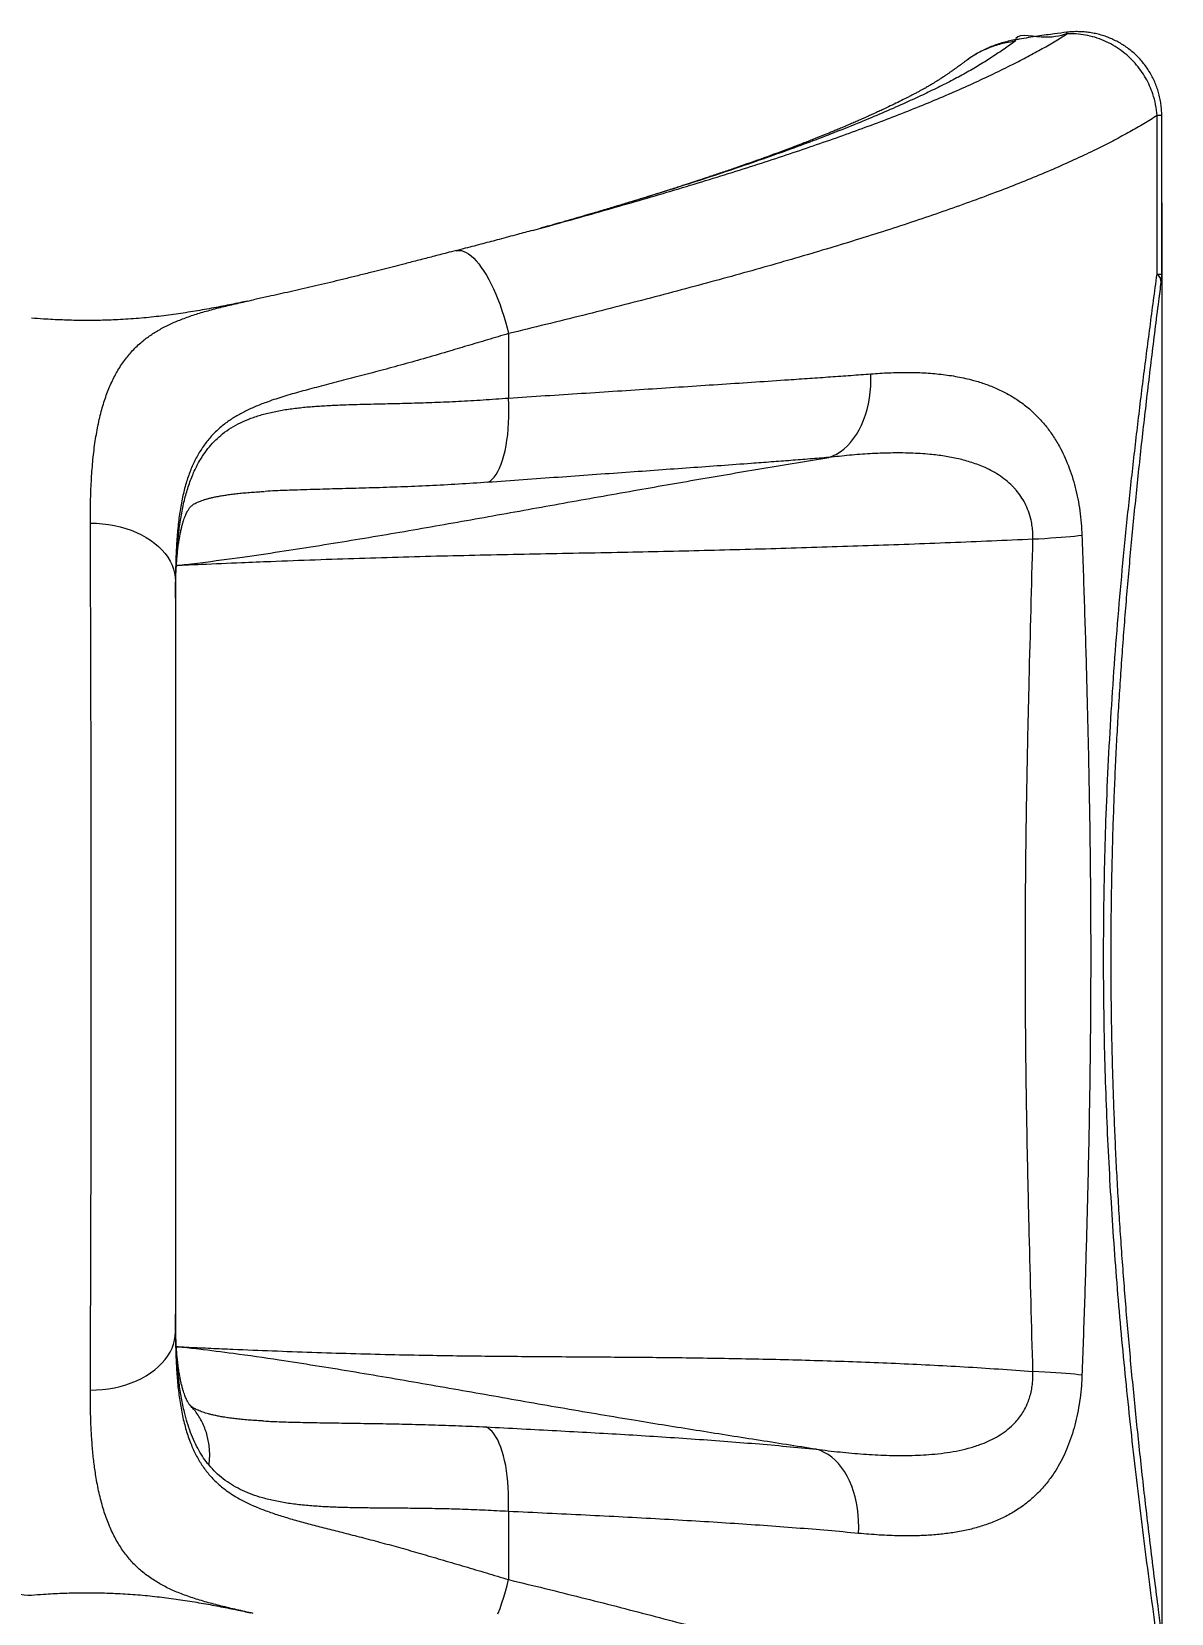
# Model space of a CAD drawing. Header units: millimetres. Extents: x -7735 to 7893, y -6545 to 6034.
# Drawn here: x 4969 to 5901, y -271 to 1022 of the extents above; entities that cross this region are included whole.
import ezdxf

# ---------------------------------------------------------------- set-up
doc = ezdxf.new("R2010")
doc.units = ezdxf.units.MM
for name, color, linetype in [('DIKOM_ОБЪЕКТ', 7, 'Continuous'), ('DIKOM_РАЗМЕР_ЗОНА', 7, 'Continuous'), ('DIKOM_РАЗМЕР_ОБЪЕКТА', 7, 'Continuous')]:
    doc.layers.add(name, color=color, linetype=linetype)
doc.styles.add('style1', font='arial.ttf', dxfattribs={"width": 0.8})
doc.dimstyles.new('1-50', dxfattribs={"dimtxt": 300, "dimasz": 200, "dimexe": 100, "dimexo": 0, "dimgap": 100, "dimtad": 1, "dimtxsty": 'style1', "dimcen": 200, "dimclrd": 7, "dimclre": 7, "dimclrt": 7, "dimadec": 1, "dimazin": 2, "dimtfac": 1, "dimtmove": 0, "dimatfit": 2, "dimfxl": 0, "dimlwd": 25, "dimlwe": 18, "dimarcsym": 0})

# ---------------------------------------------------------------- blocks, each defined once
blk = doc.blocks.new('*D0')
at = {"layer": 'Defpoints', "color": 0, "transparency": 16777216}
for p in [(5893.2, 882.1), (-4595.7, 266.1), (5893.2, -5840.2)]:
    blk.add_point(p, dxfattribs=at)
at = {"layer": 'DIKOM_РАЗМЕР_ОБЪЕКТА', "color": 7, "lineweight": 18, "transparency": 16777216}
for p, q in [((5893.2, 882.1), (5893.2, -5940.2)), ((-4595.7, 266.1), (-4595.7, -5940.2))]:
    blk.add_line(p, q, dxfattribs=at)
at = {"layer": 'DIKOM_РАЗМЕР_ОБЪЕКТА', "color": 7, "lineweight": 25, "transparency": 16777216}
blk.add_line((-4395.7, -5840.2), (5693.2, -5840.2), dxfattribs=at)
at = {"layer": 'DIKOM_РАЗМЕР_ОБЪЕКТА', "color": 7, "transparency": 16777216}
for points in [[(-4395.7, -5806.8), (-4395.7, -5873.5), (-4595.7, -5840.2)], [(5693.2, -5806.8), (5693.2, -5873.5), (5893.2, -5840.2)]]:
    blk.add_solid(points, dxfattribs=at)
at = {"layer": 'DIKOM_РАЗМЕР_ОБЪЕКТА', "color": 7, "transparency": 16777216, "insert": (648.7, -5587), "char_height": 300, "attachment_point": 5, "style": 'style1'}
blk.add_mtext('10450', dxfattribs=at)
blk = doc.blocks.new('*D3')
at = {"layer": 'Defpoints', "color": 0, "transparency": 16777216}
for p in [(-6112.6, 266.1), (7893.2, 266.1), (7893.2, -6445.1)]:
    blk.add_point(p, dxfattribs=at)
at = {"layer": 'DIKOM_РАЗМЕР_ЗОНА', "color": 7, "lineweight": 18, "transparency": 16777216}
for p, q in [((-6112.6, 266.1), (-6112.6, -6545.1)), ((7893.2, 266.1), (7893.2, -6545.1))]:
    blk.add_line(p, q, dxfattribs=at)
at = {"layer": 'DIKOM_РАЗМЕР_ЗОНА', "color": 7, "lineweight": 25, "transparency": 16777216}
blk.add_line((-5912.6, -6445.1), (7693.2, -6445.1), dxfattribs=at)
at = {"layer": 'DIKOM_РАЗМЕР_ЗОНА', "color": 7, "transparency": 16777216}
for points in [[(-5912.6, -6411.8), (-5912.6, -6478.4), (-6112.6, -6445.1)], [(7693.2, -6411.8), (7693.2, -6478.4), (7893.2, -6445.1)]]:
    blk.add_solid(points, dxfattribs=at)
at = {"layer": 'DIKOM_РАЗМЕР_ЗОНА', "color": 7, "transparency": 16777216, "insert": (890.3, -6191.8), "char_height": 300, "attachment_point": 5, "style": 'style1'}
blk.add_mtext('13950', dxfattribs=at)

msp = doc.modelspace()

# ---------------------------------------------------------------- linework, layer by layer
at = {"layer": 'DIKOM_ОБЪЕКТ', "color": 7, "linetype": 'Continuous', "lineweight": 15}
for p, q in [((5773.402, 1014.161), (5773.443, 1014.168)), ((5733.849, 998.589), (5733.468, 998.319)), ((5889.413, 823.773), (5889.413, 953.395)), ((5893.216, 953.395), (5889.413, 953.395)), ((5893.216, 823.773), (5893.216, 953.395)), ((5378.78, 859.6), (5394.742, 863.969)), ((5889.413, 823.773), (5893.216, 823.773)), ((5359.106, 775.231), (5359.106, 722.596)), ((5159.219, -113.376), (5160.685, -113.453)), ((5359.106, -187.327), (5359.106, -242.981))]:
    msp.add_line(p, q, dxfattribs=at)
at = {"layer": 'DIKOM_ОБЪЕКТ', "color": 7, "linetype": 'Continuous', "lineweight": 15, "flags": 128}
for points in [[(5316.386, 842.995), (5317.141, 843.153), (5318.898, 843.262), (5320.73, 843.03), (5322.628, 842.459), (5324.583, 841.55), (5326.586, 840.309), (5328.625, 838.741), (5330.69, 836.855), (5332.772, 834.66), (5334.86, 832.167), (5336.943, 829.389), (5339.011, 826.339), (5341.053, 823.033), (5343.06, 819.488), (5345.022, 815.72), (5346.928, 811.749), (5348.768, 807.596), (5350.534, 803.28), (5352.217, 798.823), (5353.809, 794.248), (5355.3, 789.578), (5356.685, 784.836), (5357.956, 780.046), (5359.106, 775.231)], [(5621.02, 674.028), (5624.247, 675.246), (5627.39, 676.807), (5630.435, 678.704), (5633.366, 680.928), (5636.167, 683.467), (5638.824, 686.308), (5641.324, 689.437), (5643.653, 692.837), (5645.801, 696.491), (5647.754, 700.38), (5649.505, 704.484), (5651.043, 708.783), (5652.361, 713.254), (5653.452, 717.875), (5654.311, 722.62), (5654.933, 727.467), (5655.315, 732.391), (5655.455, 737.366), (5655.352, 742.366)], [(5342.304, 653.725), (5344.06, 654.774), (5345.76, 656.193), (5347.396, 657.973), (5348.959, 660.106), (5350.44, 662.579), (5351.83, 665.379), (5353.124, 668.491), (5354.313, 671.897), (5355.391, 675.58), (5356.352, 679.519), (5357.191, 683.693), (5357.903, 688.079), (5358.484, 692.653), (5358.932, 697.39), (5359.244, 702.264), (5359.418, 707.25), (5359.453, 712.318), (5359.349, 717.443), (5359.106, 722.596)], [(5017.321, 620.412), (5022.294, 620.272), (5027.241, 619.89), (5032.135, 619.271), (5036.952, 618.415), (5041.668, 617.329), (5046.258, 616.017), (5050.7, 614.487), (5054.972, 612.745), (5059.05, 610.801), (5062.915, 608.664), (5066.548, 606.345), (5069.93, 603.857), (5073.043, 601.211), (5075.873, 598.421), (5078.404, 595.501), (5080.625, 592.465), (5082.523, 589.33), (5084.089, 586.111), (5085.316, 582.825), (5086.196, 579.487), (5086.726, 576.115), (5086.903, 572.726)], [(5827.969, 610.233), (5825.145, 609.893), (5822.005, 609.554), (5818.566, 609.22), (5814.848, 608.891), (5810.871, 608.57), (5806.656, 608.257), (5802.228, 607.956), (5797.61, 607.667), (5792.828, 607.392), (5787.908, 607.133)], [(5017.321, -88.162), (5022.294, -88.021), (5027.241, -87.64), (5032.135, -87.02), (5036.952, -86.165), (5041.668, -85.079), (5046.258, -83.767), (5050.7, -82.236), (5054.972, -80.494), (5059.05, -78.55), (5062.915, -76.413), (5066.548, -74.095), (5069.93, -71.606), (5073.043, -68.96), (5075.873, -66.17), (5078.404, -63.25), (5080.625, -60.215), (5082.523, -57.08), (5084.089, -53.861), (5085.316, -50.574), (5086.196, -47.236), (5086.726, -43.864), (5086.903, -40.475)], [(5828.014, -75.912), (5825.186, -75.572), (5822.041, -75.234), (5818.596, -74.899), (5814.871, -74.571), (5810.886, -74.249), (5806.663, -73.937), (5802.226, -73.636), (5797.598, -73.347), (5792.807, -73.073), (5787.877, -72.814)], [(5359.106, -187.327), (5359.262, -182.384), (5359.292, -177.465), (5359.195, -172.595), (5358.972, -167.8), (5358.623, -163.102), (5358.15, -158.525), (5357.556, -154.092), (5356.844, -149.826), (5356.018, -145.747), (5355.081, -141.877), (5354.038, -138.234), (5352.895, -134.837), (5351.657, -131.702), (5350.33, -128.846), (5348.921, -126.283), (5347.437, -124.025), (5345.885, -122.084), (5344.274, -120.469), (5342.611, -119.189), (5340.905, -118.251)], [(5645.314, -205.226), (5645.482, -200.1), (5645.399, -195.002), (5645.064, -189.959), (5644.479, -184.998), (5643.647, -180.147), (5642.574, -175.431), (5641.264, -170.876), (5639.725, -166.507), (5637.965, -162.347), (5635.993, -158.418), (5633.821, -154.742), (5631.46, -151.339), (5628.923, -148.227), (5626.223, -145.423), (5623.375, -142.941), (5620.394, -140.796), (5617.297, -139), (5614.1, -137.56), (5610.821, -136.487)], [(5350.534, -271.029), (5352.217, -266.573), (5353.809, -261.998), (5355.3, -257.328), (5356.685, -252.585), (5357.956, -247.795), (5359.106, -242.981)]]:
    msp.add_lwpolyline(points, dxfattribs=at)
at = {"layer": 'DIKOM_ОБЪЕКТ', "color": 7, "linetype": 'Continuous', "lineweight": 15}
for centre, radius, start, end in [((5333.771, 965.843), 485.022, 6.436225, 6.594093), ((5884.835, 817.254), 7.966, 0.630043, 54.917938), ((5843.215, 823.773), 50, 352.626237, 0), ((4966.903, -225.721), 30, 180.000955, 274.576055)]:
    msp.add_arc(centre, radius, start, end, dxfattribs=at)
for points, knots in [([(5815.59, 1021.481), (5812.257, 1021.081), (5804.322, 1020.129), (5791.386, 1018.23), (5780.596, 1016.534), (5774.401, 1015.456), (5773.212, 1015.249)], [0, 0, 0, 0, 0.23512927, 0.55965981, 0.91551569, 1, 1, 1, 1]), ([(5815.736, 1020.213), (5809.669, 1018.524), (5797.53, 1015.146), (5773.443, 1021.294), (5773.443, 1014.168), (5773.443, 1014.168)], [0, 0, 0, 0, 0.49974459, 0.99999721, 1, 1, 1, 1]), ([(5893.209, 953.39), (5893.211, 953.454), (5893.261, 955.086), (5893.073, 958.294), (5892.607, 962.996), (5891.783, 967.675), (5890.647, 972.281), (5889.207, 976.748), (5887.481, 981.069), (5885.47, 985.257), (5883.159, 989.33), (5880.578, 993.227), (5877.762, 996.895), (5874.735, 1000.333), (5871.482, 1003.564), (5867.984, 1006.6), (5864.271, 1009.404), (5860.406, 1011.928), (5856.412, 1014.169), (5852.291, 1016.139), (5848.006, 1017.851), (5843.572, 1019.291), (5839.051, 1020.433), (5834.482, 1021.269), (5829.882, 1021.804), (5825.223, 1022.052), (5820.514, 1021.964), (5817.286, 1021.781), (5815.649, 1021.543), (5815.58, 1021.534)], [0, 0, 0, 0, 0.00165347, 0.04194575, 0.08236627, 0.1230441, 0.16387399, 0.20414578, 0.24352982, 0.28330733, 0.32341254, 0.36374304, 0.40329783, 0.44210454, 0.48135152, 0.52099577, 0.56099368, 0.60078789, 0.6395049, 0.67856398, 0.71805248, 0.7579596, 0.79824328, 0.83774257, 0.87722186, 0.91713724, 0.95748439, 0.99823018, 1, 1, 1, 1]), ([(5394.742, 863.969), (5395.579, 864.198), (5405.38, 866.878), (5423.735, 872.029), (5449.987, 879.475), (5475.929, 886.994), (5501.583, 894.596), (5526.654, 902.214), (5551.102, 909.847), (5574.701, 917.439), (5597.445, 924.992), (5619.343, 932.505), (5640.556, 940.041), (5661.047, 947.596), (5680.991, 955.243), (5700.297, 962.982), (5718.919, 970.814), (5736.709, 978.672), (5753.68, 986.558), (5768.809, 993.966), (5782.285, 1000.89), (5794.161, 1007.316), (5805.417, 1013.757), (5812.296, 1018.061), (5815.736, 1020.213)], [0, 0, 0, 0, 0.004500943, 0.052689061, 0.100837692, 0.150384131, 0.199974411, 0.249578982, 0.299169968, 0.348717528, 0.397071, 0.445463868, 0.493870775, 0.542264606, 0.590619125, 0.6403457, 0.690111061, 0.73989687, 0.78967684, 0.839415923, 0.879494027, 0.919570565, 0.959785699, 1, 1, 1, 1]), ([(5773.368, 1014.115), (5770.355, 1011.993), (5764.332, 1007.752), (5754.887, 1001.405), (5744.925, 995.086), (5734.273, 988.804), (5722.711, 982.577), (5710.391, 976.397), (5697.613, 970.237), (5683.209, 963.578), (5667.047, 956.428), (5648.969, 948.801), (5630.179, 941.223), (5610.688, 933.698), (5589.75, 925.934), (5567.313, 917.931), (5543.327, 909.693), (5518.643, 901.513), (5493.31, 893.393), (5467.348, 885.334), (5441.729, 877.581), (5424.488, 872.516), (5416.324, 870.118)], [0, 0, 0, 0, 0.04236549, 0.08466453, 0.12687882, 0.16901724, 0.2111221, 0.25322421, 0.29529935, 0.33733435, 0.39010476, 0.4427787, 0.49533974, 0.54777855, 0.60011077, 0.65841656, 0.71661845, 0.77469858, 0.83263782, 0.8904281, 0.94811418, 1, 1, 1, 1]), ([(5772.989, 1015.291), (5772.956, 1015.285), (5771.146, 1014.974), (5767.61, 1014.179), (5762.454, 1012.821), (5757.469, 1011.202), (5752.671, 1009.36), (5747.907, 1007.22), (5743.257, 1004.799), (5738.683, 1002.033), (5735.435, 999.895), (5733.734, 998.573), (5733.445, 998.348)], [0, 0, 0, 0, 0.00231866, 0.12693082, 0.25027866, 0.37079519, 0.48900536, 0.60533991, 0.73157606, 0.85110356, 0.97474805, 1, 1, 1, 1]), ([(5773.368, 1014.115), (5773.368, 1014.115), (5773.368, 1014.115), (5766.746, 1013.193), (5762.206, 1012.052), (5756.3, 1010.342), (5750.436, 1008.126), (5744.238, 1005.234), (5738.533, 1002.02), (5735.216, 999.591), (5733.849, 998.589)], [0, 0, 0, 0, 0.00000034, 0.13392696, 0.26784716, 0.40422392, 0.54059077, 0.71066779, 0.88072988, 1, 1, 1, 1]), ([(5773.22, 1015.203), (5773.212, 1015.246), (5773.191, 1015.368), (5773.264, 1014.952), (5773.356, 1014.425), (5773.402, 1014.161)], [0, 0, 0, 0, 0.22033189, 0.61016599, 1, 1, 1, 1]), ([(5773.402, 1014.161), (5773.399, 1014.15), (5773.395, 1014.136), (5773.373, 1014.119), (5773.368, 1014.115)], [0, 0, 0, 0, 0.77860692, 1, 1, 1, 1]), ([(5889.413, 953.395), (5889.092, 956.401), (5888.45, 962.414), (5886.218, 970.587), (5883.382, 977.846), (5880.144, 984.198), (5876.203, 990.375), (5871.519, 996.261), (5866.119, 1001.755), (5860.057, 1006.752), (5853.35, 1011.115), (5846.08, 1014.753), (5838.583, 1017.501), (5830.971, 1019.307), (5823.349, 1020.306), (5818.271, 1020.244), (5815.736, 1020.213)], [0, 0, 0, 0, 0.0824749, 0.16494818, 0.22897852, 0.29317741, 0.35720779, 0.42641447, 0.49584202, 0.56505079, 0.63887935, 0.71296972, 0.78680033, 0.85778936, 0.92900546, 1, 1, 1, 1]), ([(5733.804, 998.653), (5733.415, 998.364), (5732.208, 997.467), (5730.301, 996.058), (5728.199, 994.517), (5726.48, 993.266), (5725.128, 992.29), (5724.047, 991.513), (5723.047, 990.799), (5721.969, 990.034), (5720.54, 989.027), (5718.79, 987.809), (5716.813, 986.454), (5714.928, 985.184), (5713.073, 983.955), (5711.074, 982.656), (5708.95, 981.306), (5706.894, 980.031), (5705.136, 978.965), (5703.618, 978.062), (5702.177, 977.219), (5700.703, 976.372), (5699.174, 975.509), (5697.487, 974.575), (5695.466, 973.476), (5693.003, 972.161), (5690.284, 970.736), (5687.501, 969.3), (5683.731, 967.378), (5678.914, 964.966), (5672.899, 962.027), (5667.477, 959.44), (5662.82, 957.26), (5658.991, 955.492), (5655.29, 953.806), (5651.98, 952.316), (5649.102, 951.033), (5646.352, 949.818), (5643.226, 948.45), (5639.593, 946.876), (5635.67, 945.197), (5631.714, 943.524), (5627.928, 941.941), (5623.415, 940.074), (5617.447, 937.638), (5609.613, 934.504), (5600.847, 931.073), (5591.99, 927.682), (5583.334, 924.433), (5574.978, 921.353), (5566.717, 918.357), (5558.378, 915.38), (5549.652, 912.314), (5540.401, 909.114), (5532.445, 906.407), (5526.15, 904.29), (5521.991, 902.901), (5518.467, 901.732), (5515.414, 900.724), (5512.478, 899.758), (5509.377, 898.743), (5505.99, 897.64), (5502.327, 896.452), (5498.28, 895.148), (5493.758, 893.699), (5488.436, 892.005), (5482.179, 890.03), (5474.916, 887.758), (5466.808, 885.247), (5457.833, 882.495), (5447.966, 879.501), (5437.172, 876.264), (5426.53, 873.101), (5419.419, 871.02), (5416.272, 870.099)], [0, 0, 0, 0, 0.00612637, 0.01904496, 0.03012045, 0.03935172, 0.04636654, 0.0517915, 0.05720302, 0.06335388, 0.07024621, 0.08185638, 0.09351825, 0.10428436, 0.11442619, 0.12591895, 0.13916522, 0.15095122, 0.16045869, 0.16829346, 0.17612612, 0.18397288, 0.19178535, 0.19957904, 0.20914129, 0.22030716, 0.23261787, 0.24420604, 0.25495243, 0.27775937, 0.3007071, 0.32346121, 0.3373989, 0.35110568, 0.36425744, 0.37621766, 0.38534827, 0.3937116, 0.40409602, 0.41670892, 0.42975442, 0.44252004, 0.45494801, 0.46589363, 0.48513989, 0.51050858, 0.53731039, 0.56320545, 0.58760456, 0.61112882, 0.63314651, 0.65558581, 0.67867167, 0.70265126, 0.72810955, 0.74024329, 0.7508751, 0.75974793, 0.76687994, 0.7738442, 0.7816584, 0.78980291, 0.79870231, 0.8083557, 0.81906649, 0.831277, 0.84668121, 0.86396266, 0.88312586, 0.90417637, 0.92712245, 0.95197484, 0.97874389, 1, 1, 1, 1]), ([(5889.413, 953.395), (5885.854, 951.174), (5878.735, 946.732), (5867.119, 940.074), (5854.821, 933.425), (5841.056, 926.418), (5825.712, 919.073), (5808.65, 911.393), (5790.663, 903.744), (5771.782, 896.124), (5751.838, 888.455), (5730.811, 880.737), (5708.694, 872.97), (5685.718, 865.228), (5661.924, 857.514), (5637.577, 849.901), (5612.72, 842.389), (5587.401, 834.973), (5561.411, 827.576), (5534.795, 820.199), (5507.32, 812.769), (5478.986, 805.271), (5449.804, 797.708), (5420.069, 790.169), (5389.874, 782.665), (5369.359, 777.708), (5359.106, 775.231)], [0, 0, 0, 0, 0.03600716, 0.07201413, 0.10813724, 0.14426057, 0.18642159, 0.22861755, 0.27082531, 0.31302144, 0.35518263, 0.39856781, 0.44199095, 0.48542692, 0.5288502, 0.57223543, 0.61437211, 0.65654438, 0.69872779, 0.74090001, 0.78303661, 0.82640354, 0.8698094, 0.91322771, 0.95663313, 1, 1, 1, 1]), ([(5416.306, 870.106), (5416.313, 870.109), (5416.328, 870.116), (5415.766, 869.953), (5414.254, 869.515), (5412.721, 869.073), (5411.157, 868.622), (5409.555, 868.163), (5407.741, 867.644), (5405.725, 867.07), (5403.596, 866.465), (5401.708, 865.932), (5400.116, 865.484), (5398.588, 865.054), (5396.8, 864.553), (5394.786, 863.991), (5392.78, 863.433), (5390.694, 862.855), (5388.279, 862.188), (5386.434, 861.681), (5385.4, 861.398), (5385.381, 861.392)], [0, 0, 0, 0, 0.02603106, 0.06275324, 0.11741796, 0.16901042, 0.21700736, 0.26908888, 0.32145586, 0.38761506, 0.4574874, 0.51876207, 0.56151842, 0.60305635, 0.65774938, 0.72374882, 0.78496656, 0.83790917, 0.90977035, 0.99835041, 1, 1, 1, 1]), ([(5378.918, 859.627), (5374.781, 858.502), (5365.73, 856.041), (5352.146, 852.395), (5337.937, 848.639), (5326.182, 845.566), (5318.852, 843.666), (5316.347, 843.017)], [0, 0, 0, 0, 0.20176698, 0.44149001, 0.65515882, 0.88212903, 1, 1, 1, 1]), ([(5316.353, 843.13), (5313.872, 842.487), (5307.489, 840.83), (5297.327, 838.208), (5285.864, 835.257), (5275.471, 832.588), (5266.016, 830.163), (5257.441, 827.966), (5248.218, 825.63), (5238.474, 823.191), (5228.33, 820.687), (5218.385, 818.267), (5208.641, 815.932), (5199.097, 813.683), (5189.755, 811.52), (5180.613, 809.442), (5171.664, 807.448), (5162.384, 805.424), (5155.332, 803.902), (5151.305, 803.025), (5150.584, 802.868)], [0, 0, 0, 0, 0.040322391, 0.10374105, 0.167163034, 0.230515714, 0.27819808, 0.327362415, 0.377743322, 0.438342299, 0.49864561, 0.5586874, 0.618498691, 0.678114778, 0.737565237, 0.796883504, 0.856101174, 0.915647944, 0.984915027, 1, 1, 1, 1]), ([(5889.413, -291.522), (5887.811, -279.709), (5884.606, -256.08), (5879.956, -220.343), (5875.46, -184.352), (5871.164, -148.093), (5867.098, -111.579), (5863.298, -74.823), (5859.798, -37.836), (5856.626, -0.63), (5853.811, 36.728), (5851.379, 74.22), (5849.356, 111.831), (5847.755, 149.541), (5846.587, 187.324), (5845.856, 225.639), (5845.596, 264.47), (5845.823, 303.794), (5846.537, 343.093), (5847.787, 384.19), (5849.657, 427.055), (5852.2, 471.645), (5855.295, 516.072), (5858.907, 560.288), (5863.022, 604.535), (5867.614, 648.786), (5872.624, 693.031), (5877.967, 736.965), (5883.568, 780.592), (5887.465, 809.382), (5889.413, 823.773)], [0, 0, 0, 0, 0.03297272, 0.06594858, 0.09892093, 0.13202003, 0.16512287, 0.19822156, 0.23144126, 0.26467001, 0.29789816, 0.33111704, 0.36434185, 0.39757676, 0.43081133, 0.46403571, 0.49854549, 0.53306692, 0.5675885, 0.60209842, 0.64150128, 0.68092749, 0.72036307, 0.75979226, 0.79919758, 0.83934341, 0.87950824, 0.9196817, 0.95985076, 1, 1, 1, 1]), ([(5892.793, -285.1), (5892.04, -279.261), (5890.253, -265.405), (5887.498, -243.492), (5884.529, -219.413), (5881.679, -195.596), (5878.949, -171.993), (5876.339, -148.61), (5873.831, -125.234), (5871.433, -101.889), (5869.151, -78.596), (5866.992, -55.378), (5864.963, -32.252), (5863.068, -9.24), (5861.314, 13.641), (5859.704, 36.376), (5858.242, 58.949), (5856.932, 81.345), (5855.776, 103.563), (5854.771, 125.719), (5853.906, 147.892), (5853.186, 170.131), (5852.612, 192.369), (5852.188, 214.584), (5851.913, 236.776), (5851.788, 258.951), (5851.814, 281.087), (5851.993, 303.202), (5852.32, 325.329), (5852.797, 347.512), (5853.42, 369.746), (5854.19, 391.998), (5855.105, 414.233), (5856.162, 436.419), (5857.362, 458.61), (5858.705, 480.849), (5860.192, 503.186), (5861.816, 525.6), (5863.575, 548.095), (5865.467, 570.674), (5867.488, 593.343), (5869.632, 616.105), (5871.9, 638.963), (5874.285, 661.921), (5876.783, 684.983), (5879.39, 708.152), (5882.103, 731.43), (5884.915, 754.826), (5887.823, 778.334), (5890.459, 799.201), (5892.14, 812.19), (5892.807, 817.341)], [0, 0, 0, 0, 0.01645319, 0.03904421, 0.06142764, 0.08372232, 0.1053208, 0.12685685, 0.14831303, 0.1696717, 0.19091651, 0.2120321, 0.23300426, 0.25382005, 0.27446765, 0.29493643, 0.31521697, 0.33530096, 0.35518117, 0.37487947, 0.39470975, 0.4145613, 0.43437183, 0.45414756, 0.4738948, 0.49361981, 0.51333127, 0.53297209, 0.55264882, 0.572411, 0.59223365, 0.61209147, 0.63195877, 0.65180215, 0.67160981, 0.69158199, 0.71165716, 0.73184334, 0.75214825, 0.77257967, 0.79314521, 0.81385234, 0.83470864, 0.8557213, 0.87689743, 0.89824403, 0.9197678, 0.94147512, 0.96338274, 0.98547786, 1, 1, 1, 1]), ([(5146.032, 801.851), (5141.623, 800.921), (5132.413, 798.978), (5118.098, 796.201), (5102.966, 793.518), (5087.301, 791.088), (5071.174, 789.037), (5054.616, 787.444), (5038.754, 786.447), (5023.608, 785.974), (5009.16, 785.929), (4994.194, 786.322), (4980.833, 786.984), (4972.484, 787.663), (4969.291, 787.923)], [0, 0, 0, 0, 0.078473285, 0.163924617, 0.252344962, 0.342828071, 0.434533565, 0.527439867, 0.622006112, 0.699359379, 0.778804889, 0.861032281, 0.946869805, 1, 1, 1, 1]), ([(5017.321, 620.412), (5017.341, 626.305), (5017.382, 638.093), (5018.029, 654.733), (5019.183, 670.695), (5020.954, 685.827), (5023.388, 700.094), (5026.474, 713.151), (5030.221, 725.008), (5034.616, 735.723), (5039.783, 745.545), (5045.773, 754.445), (5052.629, 762.442), (5059.906, 769.126), (5067.463, 774.699), (5075.168, 779.376), (5083.521, 783.566), (5092.624, 787.362), (5102.553, 790.818), (5113.357, 794.024), (5124.97, 797.042), (5137.278, 799.943), (5146.165, 801.892), (5150.586, 802.861)], [0, 0, 0, 0, 0.05069828, 0.10142893, 0.15212481, 0.20411238, 0.25613809, 0.30812437, 0.35796246, 0.40783555, 0.45767482, 0.50875686, 0.5598745, 0.61095968, 0.65356904, 0.69621373, 0.73885885, 0.78146884, 0.82525174, 0.86907859, 0.91290025, 0.95667668, 1, 1, 1, 1]), ([(5359.106, 775.231), (5353.418, 773.525), (5342.039, 770.112), (5325.316, 765.198), (5307.779, 759.977), (5289.536, 754.628), (5270.693, 749.367), (5252.434, 744.424), (5234.847, 739.788), (5218.024, 735.416), (5202.202, 731.345), (5187.414, 727.44), (5173.665, 723.43), (5161.826, 719.461), (5151.715, 715.465), (5143.119, 711.469), (5135.14, 707.035), (5127.55, 701.931), (5120.462, 695.965), (5113.946, 689.012), (5108.197, 681.256), (5103.207, 672.693), (5098.964, 663.323), (5095.417, 652.99), (5092.56, 641.641), (5090.332, 629.308), (5088.706, 616.191), (5087.629, 602.352), (5087.008, 587.915), (5086.938, 577.783), (5086.903, 572.726)], [0, 0, 0, 0, 0.03386627, 0.06774853, 0.10161546, 0.14251499, 0.18353161, 0.22460907, 0.26568721, 0.3067062, 0.34760753, 0.38720987, 0.42683717, 0.46643602, 0.49693018, 0.52745591, 0.55797614, 0.58846201, 0.62201743, 0.65569501, 0.68943086, 0.72316124, 0.75682612, 0.79037282, 0.82520594, 0.8601399, 0.89514178, 0.93016203, 0.96513868, 1, 1, 1, 1]), ([(5359.106, 722.596), (5369.184, 723.244), (5389.347, 724.542), (5419.046, 726.47), (5448.298, 728.375), (5477.217, 730.262), (5505.768, 732.121), (5533.908, 733.96), (5561.412, 735.774), (5585.184, 737.367), (5605.446, 738.753), (5622.413, 739.942), (5639.091, 741.142), (5649.931, 741.958), (5655.352, 742.366)], [0, 0, 0, 0, 0.09283941, 0.18573536, 0.27863024, 0.37147013, 0.46614814, 0.56088463, 0.6556219, 0.75029987, 0.81265686, 0.87501392, 0.93750736, 1, 1, 1, 1]), ([(5655.352, 742.366), (5660.298, 742.698), (5670.202, 743.364), (5684.7, 743.657), (5698.922, 743.311), (5712.801, 742.184), (5726.301, 740.189), (5738.396, 737.449), (5749.156, 734.117), (5758.671, 730.343), (5767.865, 725.754), (5776.68, 720.275), (5784.662, 714.142), (5791.832, 707.428), (5798.231, 700.24), (5804.189, 692.191), (5809.239, 683.909), (5813.444, 675.579), (5816.913, 667.414), (5819.975, 658.739), (5822.575, 649.65), (5824.679, 640.18), (5826.288, 630.416), (5827.447, 620.409), (5827.795, 613.62), (5827.969, 610.233)], [0, 0, 0, 0, 0.06029637, 0.12073093, 0.18119604, 0.24161129, 0.30193145, 0.36215241, 0.40869274, 0.45536637, 0.50203994, 0.54862588, 0.59509195, 0.63483281, 0.67469499, 0.71451374, 0.75419402, 0.78515056, 0.81621519, 0.84725757, 0.87818411, 0.90857212, 0.93909813, 0.96961878, 1, 1, 1, 1]), ([(5086.903, 558.924), (5086.931, 563.839), (5086.987, 573.672), (5087.489, 587.778), (5088.37, 601.471), (5089.726, 614.638), (5091.617, 627.231), (5094.1, 639.13), (5097.242, 650.266), (5101.098, 660.593), (5105.363, 669.348), (5109.896, 676.696), (5114.534, 682.838), (5119.673, 688.401), (5125.576, 693.601), (5132.34, 698.339), (5140.037, 702.564), (5148.447, 706.149), (5157.582, 709.114), (5167.433, 711.511), (5177.82, 713.371), (5188.715, 714.776), (5200.074, 715.812), (5211.946, 716.561), (5225.837, 717.16), (5241.961, 717.618), (5260.508, 718.015), (5279.462, 718.448), (5298.714, 719.049), (5318.25, 719.886), (5338.355, 721.017), (5352.189, 722.07), (5359.106, 722.596)], [0, 0, 0, 0, 0.03306586, 0.06614935, 0.09921177, 0.13306069, 0.16693365, 0.20077785, 0.2349313, 0.2691159, 0.30326507, 0.32987739, 0.35652515, 0.383172, 0.40978326, 0.44003607, 0.47031496, 0.50057125, 0.53165789, 0.56276803, 0.59385907, 0.62431625, 0.65480259, 0.68529357, 0.71575551, 0.75755191, 0.79938092, 0.84117719, 0.88065254, 0.92012715, 0.96006354, 1, 1, 1, 1]), ([(5087.667, 585.722), (5088.592, 585.827), (5091.931, 586.208), (5098.445, 586.973), (5115.576, 589.064), (5140.425, 592.381), (5181.535, 598.426), (5230.485, 606.229), (5288.538, 616.104), (5346.392, 626.353), (5404.079, 636.738), (5460.216, 646.759), (5514.841, 656.262), (5567.966, 665.323), (5603.335, 671.127), (5621.02, 674.028)], [0, 0, 0, 0, 0.0051101, 0.01846732, 0.0360363, 0.09996074, 0.1563249, 0.26478897, 0.37327334, 0.48177732, 0.59028388, 0.69876632, 0.7991764, 0.89958945, 1, 1, 1, 1]), ([(5621.02, 674.028), (5615.921, 673.613), (5605.722, 672.782), (5590.004, 671.557), (5573.983, 670.339), (5555.037, 668.931), (5532.995, 667.321), (5507.665, 665.495), (5481.75, 663.642), (5455.112, 661.74), (5427.768, 659.784), (5399.735, 657.783), (5371.276, 655.76), (5351.959, 654.403), (5342.304, 653.725)], [0, 0, 0, 0, 0.062597255, 0.125195395, 0.187934435, 0.25067328, 0.343369094, 0.436122171, 0.528876641, 0.621573645, 0.716149286, 0.810783989, 0.905419848, 1, 1, 1, 1]), ([(5787.908, 607.133), (5787.907, 608.916), (5787.906, 612.488), (5787.37, 617.766), (5786.29, 623.755), (5784.398, 630.108), (5781.544, 636.551), (5778.149, 642.266), (5775.022, 646.387), (5771.377, 650.49), (5767.155, 654.507), (5761.341, 658.906), (5755.21, 662.645), (5747.511, 666.464), (5738.122, 670.052), (5726.965, 673.09), (5715.516, 675.221), (5702.472, 676.788), (5687.787, 677.701), (5671.421, 677.803), (5654.813, 677.138), (5638.023, 675.876), (5626.685, 674.644), (5621.02, 674.028)], [0, 0, 0, 0, 0.02155487, 0.0431778, 0.06473039, 0.09702389, 0.12743646, 0.15800303, 0.18848493, 0.20115625, 0.23809956, 0.2751874, 0.31235031, 0.3493976, 0.40964067, 0.47003207, 0.53051227, 0.59087664, 0.67259043, 0.75439657, 0.83628894, 0.91819863, 1, 1, 1, 1]), ([(5342.304, 653.725), (5334.235, 653.188), (5318.096, 652.115), (5294.338, 650.882), (5270.952, 649.901), (5248.163, 649.143), (5226.056, 648.541), (5204.676, 647.994), (5185.615, 647.416), (5170.787, 646.876), (5162.995, 646.447), (5160.132, 646.289)], [0, 0, 0, 0, 0.12227277, 0.24454755, 0.36772256, 0.49089683, 0.61183278, 0.73282055, 0.8537434, 0.94625961, 1, 1, 1, 1]), ([(5086.906, 559.3), (5086.905, 559.514), (5086.893, 562.045), (5086.947, 566.656), (5087.074, 573.069), (5087.292, 579.117), (5087.588, 584.82), (5087.961, 590.175), (5088.41, 595.189), (5088.925, 599.866), (5089.506, 604.212), (5090.145, 608.235), (5090.833, 611.939), (5091.536, 615.193), (5092.233, 618.031), (5092.948, 620.609), (5093.709, 623.031), (5094.496, 625.238), (5095.272, 627.165), (5096.027, 628.825), (5096.749, 630.235), (5097.431, 631.412), (5098.068, 632.381), (5098.658, 633.169), (5099.243, 633.842), (5099.72, 634.314), (5100.351, 634.845), (5101.186, 635.45), (5102.277, 636.13), (5103.484, 636.782), (5104.886, 637.442), (5106.44, 638.1), (5108.328, 638.81), (5110.581, 639.558), (5113.113, 640.299), (5115.938, 641.027), (5119.072, 641.737), (5122.488, 642.414), (5126.222, 643.059), (5130.263, 643.666), (5134.667, 644.238), (5139.44, 644.769), (5144.583, 645.256), (5150.108, 645.695), (5155.184, 646.041), (5158.51, 646.22), (5159.784, 646.289)], [0, 0, 0, 0, 0.002324122, 0.02749688, 0.052288296, 0.076598665, 0.100451363, 0.123874139, 0.146899813, 0.169566088, 0.191917349, 0.214003725, 0.235884036, 0.257627116, 0.276334133, 0.295814306, 0.317224722, 0.338685802, 0.36031512, 0.382259433, 0.404713879, 0.427948225, 0.452358734, 0.478580102, 0.507769275, 0.542560335, 0.572436066, 0.600734842, 0.627657126, 0.656057774, 0.675083614, 0.694885528, 0.716944775, 0.738505777, 0.759809576, 0.781055028, 0.802351647, 0.824011554, 0.845297128, 0.867102551, 0.889452056, 0.912371155, 0.935876369, 0.959975026, 0.98466491, 1, 1, 1, 1]), ([(5017.321, -88.162), (5017.339, -82.831), (5017.376, -72.163), (5017.435, -55.412), (5017.494, -38.15), (5017.555, -20.185), (5017.616, -1.536), (5017.677, 17.787), (5017.737, 37.562), (5017.794, 57.557), (5017.847, 77.732), (5017.896, 98.042), (5017.941, 118.642), (5017.981, 139.69), (5018.016, 161.169), (5018.046, 183.048), (5018.068, 205.079), (5018.085, 227.014), (5018.093, 248.817), (5018.095, 270.453), (5018.09, 292.083), (5018.079, 313.87), (5018.061, 335.782), (5018.035, 357.781), (5018.004, 379.613), (5017.966, 401.02), (5017.924, 421.976), (5017.877, 442.459), (5017.826, 462.64), (5017.772, 482.669), (5017.714, 502.501), (5017.654, 522.095), (5017.592, 541.223), (5017.526, 560.875), (5017.458, 580.89), (5017.388, 601.185), (5017.343, 614.005), (5017.321, 620.412)], [0, 0, 0, 0, 0.02771579, 0.05545559, 0.08319533, 0.11091112, 0.13943212, 0.1679792, 0.19652634, 0.22504739, 0.25275914, 0.28049484, 0.30823057, 0.33594235, 0.36445717, 0.39299807, 0.42153893, 0.45005371, 0.47779097, 0.50555229, 0.53331365, 0.56105092, 0.5895955, 0.6181662, 0.64673693, 0.67528161, 0.70299004, 0.73072241, 0.75845486, 0.78616326, 0.81467516, 0.84321317, 0.87175117, 0.90026311, 0.93350189, 0.96676131, 1, 1, 1, 1]), ([(5827.969, 610.233), (5828.65, 590.933), (5830.013, 552.334), (5831.752, 494.391), (5833.204, 436.412), (5834.291, 378.836), (5834.973, 321.679), (5835.207, 264.931), (5834.947, 208.164), (5834.244, 151.355), (5833.155, 94.533), (5831.723, 37.695), (5830.016, -19.122), (5828.682, -56.982), (5828.014, -75.912)], [0, 0, 0, 0, 0.08449468, 0.16898889, 0.25351408, 0.3380386, 0.42063004, 0.5032206, 0.5858943, 0.66856886, 0.75140889, 0.8342495, 0.91712458, 1, 1, 1, 1]), ([(5787.908, 607.133), (5765.395, 606.171), (5720.368, 604.246), (5653.098, 601.791), (5586.014, 599.647), (5519.13, 597.831), (5450.722, 596.318), (5380.813, 595.026), (5321.156, 593.789), (5273.331, 592.545), (5237.343, 591.462), (5201.182, 590.236), (5169.052, 589.025), (5138.037, 587.771), (5115.608, 586.836), (5098.737, 586.129), (5092.061, 585.85), (5088.758, 585.712), (5087.804, 585.673), (5087.664, 585.667)], [0, 0, 0, 0, 0.09584032, 0.19168876, 0.28754249, 0.38339482, 0.47923908, 0.58241286, 0.68558652, 0.73719805, 0.78881432, 0.84042319, 0.89202373, 0.92551965, 0.9715758, 0.98624162, 0.99602907, 0.9994143, 1, 1, 1, 1]), ([(5787.877, -72.814), (5786.848, -35.188), (5785.305, 21.253), (5783.56, 96.533), (5782.531, 152.822), (5781.863, 208.937), (5781.612, 264.886), (5781.835, 320.849), (5782.484, 377.363), (5783.512, 434.411), (5785.283, 511.189), (5786.858, 568.754), (5787.908, 607.133)], [0, 0, 0, 0, 0.166095132, 0.249149281, 0.332202796, 0.414420891, 0.496638156, 0.578913234, 0.66118911, 0.745885522, 0.830582566, 1, 1, 1, 1]), ([(5086.903, 572.726), (5086.903, 567.181), (5086.903, 556.088), (5086.903, 538.526), (5086.903, 519.667), (5086.903, 499.393), (5086.903, 477.708), (5086.903, 457.073), (5086.903, 437.702), (5086.903, 419.75), (5086.903, 401.518), (5086.903, 381.217), (5086.903, 358.788), (5086.903, 334.222), (5086.903, 311.331), (5086.903, 290.226), (5086.903, 270.965), (5086.903, 251.695), (5086.903, 230.568), (5086.903, 207.634), (5086.903, 182.998), (5086.903, 160.471), (5086.903, 140.05), (5086.903, 121.687), (5086.903, 103.586), (5086.903, 84.033), (5086.903, 63.177), (5086.903, 41.226), (5086.903, 21.581), (5086.903, 4.124), (5086.903, -11.283), (5086.903, -26.224), (5086.903, -35.726), (5086.903, -40.475)], [0, 0, 0, 0, 0.03323753, 0.06649574, 0.09973328, 0.13668417, 0.17366344, 0.21061426, 0.239128, 0.26766777, 0.29620757, 0.32472133, 0.36170873, 0.39872452, 0.43571183, 0.46425584, 0.49282609, 0.52139635, 0.54994037, 0.58689756, 0.62388319, 0.6608405, 0.68935854, 0.71790269, 0.74644682, 0.77496486, 0.81192281, 0.84890927, 0.88586722, 0.91438735, 0.94293362, 0.97147985, 1, 1, 1, 1]), ([(5114.33, -149.502), (5112.83, -147.581), (5109.827, -143.738), (5105.895, -137.315), (5102.343, -130.371), (5099.211, -122.853), (5096.476, -114.784), (5093.928, -105.455), (5091.676, -94.722), (5089.809, -82.462), (5088.434, -69.444), (5087.52, -55.677), (5086.991, -41.246), (5086.932, -31.174), (5086.903, -26.139)], [0, 0, 0, 0, 0.07159725, 0.14323867, 0.21483805, 0.28794771, 0.36110015, 0.43421452, 0.52729803, 0.62045692, 0.71355298, 0.80901013, 0.90453172, 1, 1, 1, 1]), ([(5099.74, -101.479), (5099.501, -101.221), (5099.125, -100.813), (5098.689, -100.3), (5098.497, -100.062), (5098.117, -99.567), (5097.635, -98.871), (5096.985, -97.808), (5096.279, -96.5), (5095.587, -95.052), (5094.873, -93.362), (5094.149, -91.447), (5093.39, -89.185), (5092.623, -86.601), (5091.862, -83.691), (5091.123, -80.455), (5090.416, -76.893), (5089.756, -73.008), (5089.176, -68.974), (5088.67, -64.789), (5088.222, -60.342), (5087.825, -55.452), (5087.487, -50.13), (5087.222, -44.449), (5087.035, -38.403), (5086.927, -32.562), (5086.918, -28.644), (5086.914, -26.939)], [0, 0, 0, 0, 0.03182278, 0.05030464, 0.07476758, 0.09856139, 0.14911796, 0.1951183, 0.23835068, 0.28420132, 0.32184817, 0.36172842, 0.40196277, 0.44266759, 0.48391576, 0.52574827, 0.56817793, 0.61119336, 0.65476036, 0.6935797, 0.73432699, 0.77793236, 0.82262059, 0.86840185, 0.91525003, 0.963125, 1, 1, 1, 1]), ([(5086.903, -40.475), (5086.917, -43.688), (5086.944, -50.117), (5087.224, -61.225), (5087.84, -73.676), (5089.032, -87.157), (5090.787, -100.058), (5093.198, -112.285), (5096.344, -123.77), (5100.168, -134.113), (5104.671, -143.333), (5109.806, -151.518), (5115.763, -158.976), (5122.598, -165.685), (5130.325, -171.693), (5138.683, -176.893), (5147.613, -181.41), (5157.03, -185.391), (5167.098, -189.024), (5177.9, -192.438), (5189.442, -195.725), (5201.708, -198.977), (5214.547, -202.244), (5228.139, -205.664), (5242.483, -209.352), (5257.563, -213.356), (5273.11, -217.621), (5289.254, -222.245), (5305.996, -227.16), (5323.342, -232.274), (5341.027, -237.536), (5353.082, -241.167), (5359.106, -242.981)], [0, 0, 0, 0, 0.0220505, 0.04412329, 0.07864189, 0.11318399, 0.1476977, 0.18327185, 0.21887895, 0.25444879, 0.28760929, 0.32080032, 0.35396205, 0.38819658, 0.4224629, 0.45670332, 0.48880668, 0.52094452, 0.55308798, 0.58519845, 0.61827629, 0.65138395, 0.68449141, 0.71756913, 0.75225558, 0.78697932, 0.82170305, 0.8563897, 0.89227333, 0.92819417, 0.96411488, 1, 1, 1, 1]), ([(5087.663, -52.652), (5088.018, -52.668), (5091.445, -52.823), (5100.881, -53.247), (5115.927, -53.917), (5138.728, -54.911), (5166.261, -56.035), (5198.429, -57.204), (5230.396, -58.21), (5262.199, -59.04), (5300.981, -59.821), (5346.752, -60.39), (5399.565, -60.784), (5453.27, -61.106), (5507.981, -61.638), (5563.685, -62.579), (5619.551, -64.02), (5675.554, -66.114), (5731.663, -68.891), (5769.14, -71.507), (5787.877, -72.814)], [0, 0, 0, 0, 0.00147648, 0.01424097, 0.03927461, 0.06430894, 0.10990797, 0.15551981, 0.20114855, 0.24678332, 0.29240226, 0.36866598, 0.44493095, 0.52119556, 0.60098836, 0.68079952, 0.76061482, 0.84042323, 0.92021858, 1, 1, 1, 1]), ([(5610.821, -136.487), (5594.48, -133.939), (5561.797, -128.843), (5512.606, -121.08), (5460.413, -112.703), (5405.233, -103.37), (5347.067, -93.128), (5288.777, -82.85), (5230.339, -72.867), (5178.868, -64.612), (5137.367, -58.611), (5112.78, -55.507), (5098.169, -53.832), (5092.094, -53.165), (5088.64, -52.801), (5087.666, -52.698)], [0, 0, 0, 0, 0.09470809, 0.18942061, 0.28412782, 0.39552127, 0.50693309, 0.61835571, 0.7297729, 0.84117022, 0.91185232, 0.96565877, 0.98048307, 0.9944971, 1, 1, 1, 1]), ([(5610.821, -136.487), (5617.288, -137.26), (5630.232, -138.807), (5649.385, -140.519), (5668.319, -141.557), (5686.959, -141.708), (5702.589, -140.931), (5715.317, -139.589), (5725.267, -138.004), (5735.018, -135.79), (5743.717, -133.082), (5751.387, -130), (5758.057, -126.642), (5764.424, -122.591), (5769.686, -118.319), (5773.91, -114.054), (5777.217, -110.035), (5780.441, -105.223), (5783.076, -100.1), (5785.09, -94.763), (5786.456, -89.843), (5787.337, -85.093), (5787.803, -80.62), (5787.981, -76.647), (5787.91, -74.038), (5787.877, -72.814)], [0, 0, 0, 0, 0.08850961, 0.17714511, 0.26575626, 0.35425723, 0.44265249, 0.49236998, 0.54214758, 0.59188337, 0.64154061, 0.67868574, 0.71594121, 0.7531183, 0.79015521, 0.81411759, 0.83811444, 0.86204941, 0.89185143, 0.91251773, 0.93324382, 0.95389933, 0.96988612, 0.98587371, 1, 1, 1, 1]), ([(5828.014, -75.912), (5827.922, -77.971), (5827.674, -83.472), (5826.832, -92.332), (5825.372, -102.347), (5823.412, -112.05), (5820.956, -121.393), (5817.998, -130.288), (5814.577, -138.711), (5810.752, -146.575), (5806.136, -154.587), (5800.61, -162.513), (5794.111, -170.155), (5787.175, -176.886), (5779.353, -183.16), (5770.588, -188.841), (5760.853, -193.828), (5750.74, -197.871), (5740.255, -201.085), (5729.423, -203.561), (5718.266, -205.361), (5706.848, -206.545), (5693.787, -207.263), (5678.98, -207.344), (5662.374, -206.694), (5651, -205.716), (5645.314, -205.226)], [0, 0, 0, 0, 0.01778126, 0.04749609, 0.07735126, 0.10721298, 0.13693707, 0.16718871, 0.19755338, 0.227942, 0.25822592, 0.29774403, 0.33739704, 0.37709596, 0.41667756, 0.46450283, 0.51242742, 0.56038906, 0.60826609, 0.65668236, 0.70514147, 0.75361496, 0.80204939, 0.86801807, 0.93401946, 1, 1, 1, 1]), ([(5150.448, -270.581), (5145.948, -269.593), (5136.844, -267.595), (5124.228, -264.612), (5112.167, -261.456), (5100.878, -258.034), (5090.336, -254.226), (5080.637, -249.979), (5071.548, -245.088), (5063.086, -239.403), (5055.285, -232.81), (5048.242, -225.301), (5041.958, -216.781), (5036.426, -207.206), (5031.656, -196.6), (5027.634, -184.932), (5024.324, -172.222), (5021.901, -159.555), (5020.169, -147.197), (5018.96, -135.387), (5018.091, -123.033), (5017.582, -110.967), (5017.33, -99.344), (5017.324, -91.89), (5017.321, -88.162)], [0, 0, 0, 0, 0.04421608, 0.08943513, 0.13459841, 0.18141462, 0.22827989, 0.27514947, 0.32197145, 0.37180715, 0.42167081, 0.47150306, 0.5224848, 0.57350072, 0.62447998, 0.67571477, 0.72698757, 0.77822275, 0.81768666, 0.85718355, 0.89668158, 0.93614719, 0.96805727, 1, 1, 1, 1]), ([(5159.216, -113.416), (5158.796, -113.396), (5156.274, -113.279), (5151.928, -113.007), (5146.24, -112.594), (5140.946, -112.118), (5136.013, -111.589), (5131.436, -111.006), (5127.205, -110.374), (5123.31, -109.698), (5119.736, -108.981), (5116.603, -108.26), (5113.861, -107.546), (5111.488, -106.853), (5109.267, -106.128), (5107.228, -105.378), (5105.408, -104.624), (5103.843, -103.893), (5102.505, -103.187), (5101.559, -102.624), (5100.789, -102.117), (5100.352, -101.803), (5099.822, -101.395), (5099.308, -100.942), (5099.034, -100.701)], [0, 0, 0, 0, 0.01093058, 0.06565836, 0.11917021, 0.17154631, 0.22287958, 0.27328025, 0.32287243, 0.37180077, 0.42023027, 0.46835115, 0.51087623, 0.55266634, 0.59605065, 0.64334939, 0.69110219, 0.73979882, 0.79007317, 0.84284532, 0.87533264, 0.91503717, 0.9548315, 1, 1, 1, 1]), ([(5114.33, -149.502), (5114.355, -149.308), (5114.601, -147.357), (5114.891, -143.646), (5114.89, -138.363), (5114.446, -133.106), (5113.554, -127.898), (5112.213, -122.821), (5110.415, -117.865), (5108.159, -113.086), (5105.466, -108.58), (5102.665, -104.685), (5100.618, -102.46), (5099.727, -101.491)], [0, 0, 0, 0, 0.01079759, 0.10876084, 0.20672464, 0.30732736, 0.40792993, 0.50948135, 0.61103186, 0.7155354, 0.82003517, 0.92158748, 1, 1, 1, 1]), ([(5160.685, -113.453), (5162.426, -113.547), (5169.065, -113.908), (5181.115, -114.277), (5196.78, -114.647), (5214.073, -114.912), (5233.026, -115.174), (5253.724, -115.495), (5274.907, -115.905), (5296.528, -116.462), (5318.504, -117.193), (5333.441, -117.898), (5340.905, -118.251)], [0, 0, 0, 0, 0.03327306, 0.12685077, 0.22044094, 0.31397018, 0.42815863, 0.54252372, 0.65698221, 0.77144099, 0.88580858, 1, 1, 1, 1]), ([(5340.905, -118.251), (5350.591, -118.746), (5369.973, -119.738), (5398.516, -121.248), (5426.626, -122.795), (5454.213, -124.395), (5481.544, -126.08), (5508.564, -127.875), (5535.235, -129.806), (5561.208, -131.872), (5586.506, -134.073), (5602.719, -135.682), (5610.821, -136.487)], [0, 0, 0, 0, 0.09830222, 0.19669807, 0.29512226, 0.39351339, 0.49181388, 0.59338211, 0.69505346, 0.79675853, 0.89843139, 1, 1, 1, 1]), ([(5359.106, -187.327), (5352.775, -186.978), (5340.111, -186.28), (5321.594, -185.581), (5303.352, -185.094), (5285.476, -184.822), (5268.015, -184.669), (5252.078, -184.556), (5237.594, -184.4), (5224.471, -184.134), (5211.836, -183.679), (5199.582, -182.953), (5187.756, -181.864), (5176.4, -180.319), (5165.672, -178.259), (5156.037, -175.725), (5147.43, -172.735), (5139.76, -169.356), (5132.575, -165.391), (5125.919, -160.776), (5119.754, -155.543), (5116.138, -151.515), (5114.33, -149.502)], [0, 0, 0, 0, 0.05658584, 0.11320565, 0.16979306, 0.2276543, 0.28555144, 0.34341327, 0.39167437, 0.43997745, 0.48827727, 0.53653184, 0.58639835, 0.63632868, 0.68624818, 0.7361011, 0.77954878, 0.82302212, 0.86646706, 0.91096791, 0.95550012, 1, 1, 1, 1]), ([(5645.314, -205.226), (5636.992, -204.459), (5620.342, -202.925), (5594.397, -200.822), (5567.782, -198.845), (5540.478, -196.997), (5512.231, -195.24), (5483.031, -193.559), (5452.889, -191.934), (5422.154, -190.365), (5390.93, -188.835), (5369.71, -187.83), (5359.106, -187.327)], [0, 0, 0, 0, 0.09831183, 0.19671665, 0.29515282, 0.3935577, 0.49187124, 0.59342893, 0.69508875, 0.79678161, 0.89844176, 1, 1, 1, 1]), ([(5359.106, -242.981), (5369.069, -245.387), (5389.004, -250.202), (5418.361, -257.492), (5447.285, -264.815), (5475.691, -272.161), (5503.826, -279.586), (5531.645, -287.087), (5559.105, -294.678), (5585.905, -302.29), (5611.997, -309.921), (5637.106, -317.506), (5661.233, -325.046), (5684.387, -332.541), (5706.772, -340.062), (5728.346, -347.607), (5749.284, -355.248), (5769.536, -362.987), (5789.059, -370.826), (5807.638, -378.696), (5825.239, -386.598), (5840.893, -394.085), (5854.779, -401.153), (5867.068, -407.795), (5878.7, -414.46), (5885.842, -418.916), (5889.413, -421.144)], [0, 0, 0, 0, 0.04213593, 0.08430707, 0.12648996, 0.16866142, 0.21079728, 0.25416543, 0.29757148, 0.34099027, 0.38439686, 0.42776457, 0.46992501, 0.51212024, 0.55432784, 0.59652313, 0.63868359, 0.68206939, 0.72549324, 0.7689298, 0.81235379, 0.85573945, 0.89174652, 0.92775374, 0.96387692, 1, 1, 1, 1]), ([(4969.294, -255.672), (4972.485, -255.413), (4980.834, -254.734), (4994.194, -254.071), (5009.16, -253.679), (5023.608, -253.723), (5038.528, -254.19), (5053.95, -255.148), (5069.869, -256.649), (5085.392, -258.576), (5100.498, -260.865), (5115.131, -263.402), (5129.188, -266.096), (5140.146, -268.323), (5146.38, -269.684), (5148.169, -270.075)], [0, 0, 0, 0, 0.05244564, 0.13720252, 0.21839471, 0.29684004, 0.37321947, 0.46289454, 0.55104393, 0.63807333, 0.72404581, 0.80828186, 0.88997181, 0.96841931, 1, 1, 1, 1])]:
    msp.add_open_spline(points, degree=3, knots=knots, dxfattribs=at)

# ---------------------------------------------------------------- dimensions: what is measured, and where the dimension line sits
at = {"layer": 'DIKOM_РАЗМЕР_ЗОНА'}
dim = msp.add_linear_dim(base=(7893.216, -6445.106), p1=(-6112.558, 266.125), p2=(7893.216, 266.125), text='13950', dimstyle='1-50', dxfattribs=at)
dim.commit()
dim.dimension.update_dxf_attribs({"geometry": '*D3', "text_midpoint": (890.329, -6445.106), "dimtype": 160})
at = {"layer": 'DIKOM_РАЗМЕР_ОБЪЕКТА'}
dim = msp.add_linear_dim(base=(5893.216, -5840.173), p1=(-4595.736, 266.125), p2=(5893.216, 882.098), text='10450', dimstyle='1-50', dxfattribs=at)
dim.commit()
dim.dimension.update_dxf_attribs({"geometry": '*D0', "text_midpoint": (648.74, -5840.173), "dimtype": 160})

doc.saveas('drawing.dxf')
